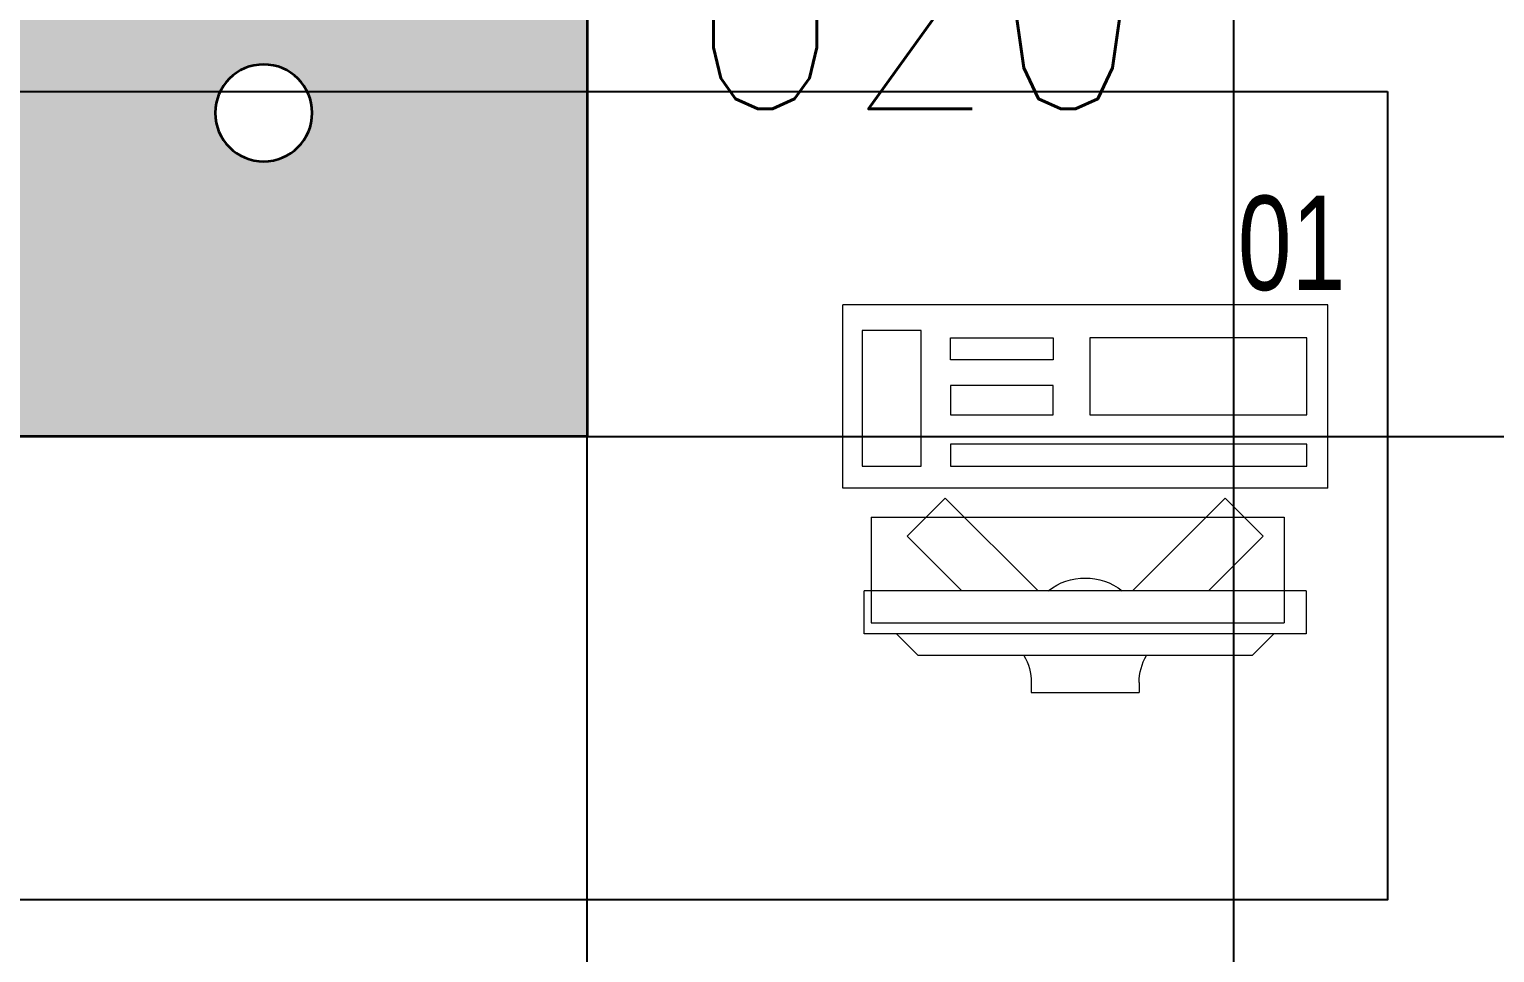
# Model space of a CAD drawing. Extents: x -12260 to 184725, y -29287 to 19916.
# Drawn here: x 15789 to 17148, y 7061 to 7918 of the extents above; entities that cross this region are included whole.
import ezdxf
from ezdxf.enums import TextEntityAlignment as Align

# ---------------------------------------------------------------- set-up
doc = ezdxf.new("R2010")
doc.units = 0
doc.header["$LTSCALE"] = 0.25
doc.linetypes.add('DASHDOT', pattern=[25.4, 12.7, -6.35, 0, -6.35])
for name, color, linetype, lineweight in [('01-First Floor-FUR$0$72_EGR_EQP_TAG', 142, 'Continuous', 5), ('01-First Floor-FUR$0$LOADING', 253, 'Continuous', 5), ('E-LITE-CIRC', 6, 'Continuous', 25), ('E-LITE-CIRC-NUMB', 6, 'Continuous', 25), ('E-LITE-CLNG', 150, 'Continuous', 35), ('E-LITE-CLNG-CNDT', 6, 'DASHDOT', 35), ('E-LITE-CTRL', 6, 'Continuous', 25), ('E-LITE-IDEN', 6, 'Continuous', 25)]:
    doc.layers.add(name, color=color, linetype=linetype, lineweight=lineweight)
doc.layers.add('01-First Floor-FUR$0$FALSE CEILING', color=251, linetype='Continuous')
doc.styles.add('01-First Floor-FUR$0$X3G_ENTITY_257CFD', font='swisscl.ttf', dxfattribs={"height": 200})
doc.styles.add('DC_SIMPLEX', font='SIMPLEX.shx', dxfattribs={"width": 0.7})

# ---------------------------------------------------------------- blocks, each defined once
blk = doc.blocks.new('*U189')
h = blk.add_hatch(color=254)
h.dxf.hatch_style = 1
h.paths.add_polyline_path([(-300, 300), (-300, -300), (300, -300), (300, 300)])
edge = h.paths.add_edge_path(flags=16)
edge.add_arc((0, 0), 45, 0, 360)
blk.add_lwpolyline([(-300, 300), (-300, -300), (300, -300), (300, 300)], close=True)
blk.add_circle((0, 0), 45)
at = {"layer": 'E-LITE-CIRC-NUMB', "style": 'DC_SIMPLEX', "width": 0.7, "flags": 8}
blk.add_attdef('CIRCUIT', text='', height=200, rotation=0, dxfattribs=at).set_placement((-473.9, 300), align=Align.RIGHT)
at = {"layer": 'E-LITE-CTRL', "style": 'DC_SIMPLEX', "width": 0.7, "flags": 8}
blk.add_attdef('CONTROL', (1118.9, -935), '', height=200, rotation=360, dxfattribs=at)
at = {"layer": 'E-LITE-IDEN', "style": 'DC_SIMPLEX', "width": 0.7, "flags": 8}
blk.add_attdef('TYPE', (460.4, 457.6), '', height=200, rotation=360, dxfattribs=at)
blk = doc.blocks.new('01-First Floor-FUR$0$ITCWLS1-P')
at = {"layer": '01-First Floor-FUR$0$LOADING'}
for p, q in [((-0.17, 0.45), (-0.17, 0)), ((-0.17, 0.45), (0, 0.45)), ((0, 0.45), (0, 0)), ((-0.2651, 0.43, 0), (-0.3051, 0.43, 0)), ((-0.3051, 0.43, 0), (-0.3051, 0.02, 0)), ((-0.2651, 0.43, 0), (-0.2651, 0.02, 0)), ((-0.1496, 0.4305), (-0.1291, 0.4305)), ((-0.1291, 0.4305), (-0.1291, 0.4089)), ((-0.197, 0.4094), (-0.295, 0.4094)), ((-0.295, 0.0264), (-0.295, 0.4094)), ((-0.197, 0.0264), (-0.197, 0.4094)), ((-0.3251, 0.38, 0), (-0.3051, 0.4, 0)), ((-0.3251, 0.38, 0), (-0.3251, 0.07, 0)), ((-0.3503, 0.275), (-0.3596, 0.275)), ((-0.3596, 0.175), (-0.3596, 0.275)), ((-0.3503, 0.175), (-0.3596, 0.175)), ((-0.3251, 0.07, 0), (-0.3051, 0.05, 0)), ((-0.3051, 0.02, 0), (-0.2651, 0.02, 0)), ((-0.197, 0.0264), (-0.295, 0.0264)), ((-0.17, 0), (0, 0))]:
    blk.add_line(p, q, dxfattribs=at)
at = {"layer": '01-First Floor-FUR$0$LOADING', "extrusion": (2.48281e-10, 3.18408e-10, -1)}
for p, q in [((-0.2651, 0.3395), (-0.2144, 0.3902)), ((-0.1791, 0.3548), (-0.2144, 0.3902)), ((-0.2651, 0.2688), (-0.1791, 0.3548))]:
    blk.add_line(p, q, dxfattribs=at)
at = {"layer": '01-First Floor-FUR$0$LOADING', "extrusion": (2.48281e-10, -3.18408e-10, -1)}
for p, q in [((-0.2651, 0.1812), (-0.1791, 0.0952)), ((-0.2651, 0.1105), (-0.2144, 0.0598)), ((-0.1791, 0.0952), (-0.2144, 0.0598))]:
    blk.add_line(p, q, dxfattribs=at)
at = {"layer": '01-First Floor-FUR$0$LOADING'}
for points in [[(-0.1291, 0.4089), (-0.1291, 0.1), (-0.1496, 0.1), (-0.1496, 0.4305)], [(-0.1496, 0.1), (-0.1496, 0.1), (-0.1496, 0.1), (-0.1496, 0.1), (-0.1496, 0.1), (-0.1496, 0.1), (-0.1496, 0.1), (-0.1496, 0.1), (-0.1496, 0.1)], [(-0.1496, 0.1), (-0.1496, 0.1), (-0.1496, 0.1), (-0.1496, 0.1), (-0.1496, 0.1), (-0.1496, 0.1), (-0.1496, 0.1), (-0.1496, 0.1), (-0.1496, 0.1), (-0.1496, 0.1), (-0.1496, 0.1), (-0.1496, 0.1), (-0.1496, 0.1), (-0.1496, 0.1), (-0.1496, 0.1), (-0.1496, 0.1), (-0.1496, 0.1), (-0.1496, 0.1)], [(-0.1496, 0.1), (-0.1496, 0.1), (-0.1496, 0.1), (-0.1496, 0.1), (-0.1496, 0.1), (-0.1496, 0.1), (-0.1496, 0.1), (-0.1496, 0.1), (-0.1496, 0.1), (-0.1496, 0.1)], [(-0.1496, 0.1), (-0.1496, 0.1), (-0.1496, 0.1), (-0.1496, 0.1), (-0.1496, 0.1), (-0.1496, 0.1), (-0.1496, 0.1)], [(-0.1496, 0.1), (-0.1496, 0.1), (-0.1496, 0.1), (-0.1496, 0.1), (-0.1496, 0.1), (-0.1496, 0.1), (-0.1496, 0.1), (-0.1496, 0.1), (-0.1496, 0.1), (-0.1496, 0.1)], [(-0.1496, 0.1), (-0.1496, 0.1), (-0.1496, 0.1), (-0.1496, 0.1), (-0.1496, 0.1), (-0.1496, 0.1), (-0.1496, 0.1), (-0.1496, 0.1), (-0.1496, 0.1), (-0.1496, 0.1), (-0.1496, 0.1), (-0.1496, 0.1), (-0.1496, 0.1), (-0.1496, 0.1), (-0.1496, 0.1)], [(-0.1496, 0.1), (-0.1496, 0.1), (-0.1496, 0.1), (-0.1496, 0.1), (-0.1496, 0.1), (-0.1496, 0.1), (-0.1496, 0.1), (-0.1496, 0.1), (-0.1496, 0.1), (-0.1496, 0.1)], [(-0.1496, 0.1), (-0.1496, 0.1), (-0.1496, 0.1), (-0.1496, 0.1), (-0.1496, 0.1), (-0.1496, 0.1), (-0.1496, 0.1), (-0.1496, 0.1), (-0.1496, 0.1), (-0.1496, 0.1)], [(-0.1496, 0.1), (-0.1496, 0.1), (-0.1496, 0.1), (-0.1496, 0.1), (-0.1496, 0.1), (-0.1496, 0.1), (-0.1496, 0.1), (-0.1496, 0.1), (-0.1496, 0.1), (-0.1496, 0.1), (-0.1496, 0.1), (-0.1496, 0.1), (-0.1496, 0.1), (-0.1496, 0.1), (-0.1496, 0.1), (-0.1496, 0.1), (-0.1496, 0.1), (-0.1496, 0.1), (-0.1496, 0.1), (-0.1496, 0.1), (-0.1496, 0.1), (-0.1496, 0.1), (-0.1496, 0.1), (-0.1496, 0.1), (-0.1496, 0.1), (-0.1496, 0.1), (-0.1496, 0.1), (-0.1496, 0.1), (-0.1496, 0.1), (-0.1496, 0.1), (-0.1496, 0.1), (-0.1496, 0.1), (-0.1496, 0.1), (-0.1496, 0.1), (-0.1496, 0.1), (-0.1496, 0.1), (-0.1496, 0.1), (-0.1496, 0.1), (-0.1496, 0.1), (-0.1496, 0.1), (-0.1496, 0.1), (-0.1496, 0.1), (-0.1496, 0.1), (-0.1496, 0.1), (-0.1496, 0.1), (-0.1496, 0.1), (-0.1496, 0.1), (-0.1496, 0.1), (-0.1496, 0.1), (-0.1496, 0.1), (-0.1496, 0.1), (-0.1496, 0.1), (-0.1496, 0.1), (-0.1496, 0.1)], [(-0.1496, 0.1), (-0.1496, 0.1), (-0.1496, 0.1), (-0.1496, 0.1), (-0.1496, 0.1), (-0.1496, 0.1), (-0.1496, 0.1), (-0.1496, 0.1), (-0.1496, 0.1), (-0.1496, 0.1), (-0.1496, 0.1), (-0.1496, 0.1), (-0.1496, 0.1), (-0.1496, 0.1), (-0.1496, 0.1), (-0.1496, 0.1), (-0.1496, 0.1), (-0.1496, 0.1), (-0.1496, 0.1), (-0.1496, 0.1), (-0.1496, 0.1), (-0.1496, 0.1), (-0.1496, 0.1), (-0.1496, 0.1), (-0.1496, 0.1), (-0.1496, 0.1), (-0.1496, 0.1), (-0.1496, 0.1), (-0.1496, 0.1), (-0.1496, 0.1), (-0.1496, 0.1), (-0.1496, 0.1), (-0.1496, 0.1), (-0.1496, 0.1), (-0.1496, 0.1), (-0.1496, 0.1), (-0.1496, 0.1), (-0.1496, 0.1), (-0.1496, 0.1), (-0.1496, 0.1), (-0.1496, 0.1), (-0.1496, 0.1), (-0.1496, 0.1), (-0.1496, 0.1), (-0.1496, 0.1), (-0.1496, 0.1), (-0.1496, 0.1), (-0.1496, 0.1), (-0.1496, 0.1), (-0.1496, 0.1), (-0.1496, 0.1), (-0.1496, 0.1), (-0.1496, 0.1), (-0.1496, 0.1), (-0.1496, 0.1), (-0.1496, 0.1), (-0.1496, 0.1), (-0.1496, 0.1), (-0.1496, 0.1), (-0.1496, 0.1), (-0.1496, 0.1), (-0.1496, 0.1), (-0.1496, 0.1), (-0.1496, 0.1), (-0.1496, 0.1), (-0.1496, 0.1), (-0.1496, 0.1), (-0.1496, 0.1), (-0.1496, 0.1), (-0.1496, 0.1), (-0.1496, 0.1), (-0.1496, 0.1), (-0.1496, 0.1), (-0.1496, 0.1), (-0.1496, 0.1), (-0.1496, 0.1), (-0.1496, 0.1), (-0.1496, 0.1), (-0.1496, 0.1), (-0.1496, 0.1), (-0.1496, 0.1), (-0.1496, 0.1), (-0.1496, 0.1), (-0.1496, 0.1), (-0.1496, 0.1), (-0.1496, 0.1), (-0.1496, 0.1), (-0.1496, 0.1), (-0.1496, 0.1)], [(-0.1496, 0.1), (-0.1496, 0.1), (-0.1496, 0.1), (-0.1496, 0.1), (-0.1496, 0.1), (-0.1496, 0.1), (-0.1496, 0.1), (-0.1496, 0.1), (-0.1496, 0.1), (-0.1496, 0.1), (-0.1496, 0.1), (-0.1496, 0.1)], [(-0.1496, 0.1), (-0.1496, 0.1), (-0.1496, 0.1), (-0.1496, 0.1), (-0.1496, 0.1), (-0.1496, 0.1), (-0.1496, 0.1)], [(-0.1496, 0.1), (-0.1496, 0.1), (-0.1496, 0.1), (-0.1496, 0.1), (-0.1496, 0.1), (-0.1496, 0.1), (-0.1496, 0.1), (-0.1496, 0.1), (-0.1496, 0.1), (-0.1496, 0.1), (-0.1496, 0.1), (-0.1496, 0.1), (-0.1496, 0.1), (-0.1496, 0.1), (-0.1496, 0.1), (-0.1496, 0.1), (-0.1496, 0.1)], [(-0.1496, 0.1), (-0.1496, 0.1), (-0.1496, 0.1), (-0.1496, 0.1), (-0.1496, 0.1), (-0.1496, 0.1), (-0.1496, 0.1), (-0.1496, 0.1), (-0.1496, 0.1), (-0.1496, 0.1), (-0.1496, 0.1), (-0.1496, 0.1), (-0.1496, 0.1), (-0.1496, 0.1), (-0.1496, 0.1), (-0.1496, 0.1), (-0.1496, 0.1), (-0.1496, 0.1), (-0.1496, 0.1), (-0.1496, 0.1), (-0.1496, 0.1), (-0.1496, 0.1), (-0.1496, 0.1), (-0.1496, 0.1), (-0.1496, 0.1), (-0.1496, 0.1), (-0.1496, 0.1), (-0.1496, 0.1), (-0.1496, 0.1), (-0.1496, 0.1), (-0.1496, 0.1), (-0.1496, 0.1), (-0.1496, 0.1), (-0.1496, 0.1), (-0.1496, 0.1), (-0.1496, 0.1), (-0.1496, 0.1), (-0.1496, 0.1), (-0.1496, 0.1), (-0.1496, 0.1), (-0.1496, 0.1), (-0.1496, 0.1), (-0.1496, 0.1), (-0.1496, 0.1), (-0.1496, 0.1), (-0.1496, 0.1), (-0.1496, 0.1), (-0.1496, 0.1), (-0.1496, 0.1), (-0.1496, 0.1), (-0.1496, 0.1), (-0.1496, 0.1), (-0.1496, 0.1), (-0.1496, 0.1), (-0.1496, 0.1), (-0.1496, 0.1), (-0.1496, 0.1), (-0.1496, 0.1), (-0.1496, 0.1), (-0.1496, 0.1), (-0.1496, 0.1), (-0.1496, 0.1), (-0.1496, 0.1), (-0.1496, 0.1), (-0.1496, 0.1), (-0.1496, 0.1), (-0.1496, 0.1), (-0.1496, 0.1), (-0.1496, 0.1), (-0.1496, 0.1), (-0.1496, 0.1), (-0.1496, 0.1), (-0.1496, 0.1), (-0.1496, 0.1), (-0.1496, 0.1), (-0.1496, 0.1), (-0.1496, 0.1), (-0.1496, 0.1), (-0.1496, 0.1), (-0.1496, 0.1), (-0.1496, 0.1), (-0.1496, 0.1), (-0.1496, 0.1), (-0.1496, 0.1), (-0.1496, 0.1), (-0.1496, 0.1), (-0.1496, 0.1), (-0.1496, 0.1), (-0.1496, 0.1), (-0.1496, 0.1), (-0.1496, 0.1), (-0.1496, 0.1), (-0.1496, 0.1), (-0.1496, 0.1), (-0.1496, 0.1), (-0.1496, 0.1), (-0.1496, 0.1), (-0.1496, 0.1), (-0.1496, 0.1), (-0.1496, 0.1), (-0.1496, 0.1), (-0.1496, 0.1), (-0.1496, 0.1), (-0.1496, 0.1), (-0.1496, 0.1), (-0.1496, 0.1), (-0.1496, 0.1), (-0.1496, 0.1), (-0.1496, 0.1), (-0.1496, 0.1), (-0.1496, 0.1)], [(-0.1496, 0.1), (-0.1496, 0.1), (-0.1496, 0.1), (-0.1496, 0.1), (-0.1496, 0.1), (-0.1496, 0.1), (-0.1496, 0.1), (-0.1496, 0.1)]]:
    blk.add_lwpolyline(points, dxfattribs=at)
for points in [[(-0.1019, 0.4305), (-0.0304, 0.4305), (-0.0304, 0.2294), (-0.1019, 0.2294)], [(-0.1019, 0.1954), (-0.0747, 0.1954), (-0.0747, 0.1), (-0.1019, 0.1)], [(-0.0304, 0.1954), (-0.0508, 0.1954), (-0.0508, 0.1), (-0.0304, 0.1)], [(-0.1496, 0.1), (-0.1496, 0.1), (-0.1496, 0.1), (-0.1496, 0.1), (-0.1496, 0.1), (-0.1496, 0.1), (-0.1496, 0.1), (-0.1496, 0.1), (-0.1496, 0.1), (-0.1496, 0.1), (-0.1496, 0.1), (-0.1496, 0.1), (-0.1496, 0.1), (-0.1496, 0.1), (-0.1496, 0.1), (-0.1496, 0.1), (-0.1496, 0.1), (-0.1496, 0.1), (-0.1496, 0.1), (-0.1496, 0.1), (-0.1496, 0.1), (-0.1496, 0.1), (-0.1496, 0.1), (-0.1496, 0.1), (-0.1496, 0.1), (-0.1496, 0.1), (-0.1496, 0.1), (-0.1496, 0.1), (-0.1496, 0.1), (-0.1496, 0.1), (-0.1496, 0.1), (-0.1496, 0.1), (-0.1496, 0.1), (-0.1496, 0.1), (-0.1496, 0.1), (-0.1496, 0.1), (-0.1496, 0.1), (-0.1496, 0.1), (-0.1496, 0.1), (-0.1496, 0.1), (-0.1496, 0.1), (-0.1496, 0.1), (-0.1496, 0.1), (-0.1496, 0.1), (-0.1496, 0.1), (-0.1496, 0.1), (-0.1496, 0.1), (-0.1496, 0.1), (-0.1496, 0.1), (-0.1496, 0.1), (-0.1496, 0.1), (-0.1496, 0.1), (-0.1496, 0.1), (-0.1496, 0.1), (-0.1496, 0.1), (-0.1496, 0.1), (-0.1496, 0.1), (-0.1496, 0.1), (-0.1496, 0.1), (-0.1496, 0.1), (-0.1496, 0.1), (-0.1496, 0.1), (-0.1496, 0.1), (-0.1496, 0.1), (-0.1496, 0.1), (-0.1496, 0.1), (-0.1496, 0.1), (-0.1496, 0.1), (-0.1496, 0.1), (-0.1496, 0.1), (-0.1496, 0.1), (-0.1496, 0.1), (-0.1496, 0.1), (-0.1496, 0.1), (-0.1496, 0.1), (-0.1496, 0.1), (-0.1496, 0.1), (-0.1496, 0.1), (-0.1496, 0.1), (-0.1496, 0.1), (-0.1496, 0.1), (-0.1496, 0.1), (-0.1496, 0.1), (-0.1496, 0.1), (-0.1496, 0.1), (-0.1496, 0.1), (-0.1496, 0.1), (-0.1496, 0.1), (-0.1496, 0.1), (-0.1496, 0.1), (-0.1496, 0.1), (-0.1496, 0.1), (-0.1496, 0.1), (-0.1496, 0.1), (-0.1496, 0.1), (-0.1496, 0.1), (-0.1496, 0.1), (-0.1496, 0.1), (-0.1496, 0.1), (-0.1496, 0.1), (-0.1496, 0.1), (-0.1496, 0.1), (-0.1496, 0.1), (-0.1496, 0.1), (-0.1496, 0.1), (-0.1496, 0.1), (-0.1496, 0.1), (-0.1496, 0.1), (-0.1496, 0.1), (-0.1496, 0.1), (-0.1496, 0.1), (-0.1496, 0.1), (-0.1496, 0.1), (-0.1496, 0.1), (-0.1496, 0.1), (-0.1496, 0.1), (-0.1496, 0.1), (-0.1496, 0.1), (-0.1496, 0.1), (-0.1496, 0.1), (-0.1496, 0.1), (-0.1496, 0.1), (-0.1496, 0.1), (-0.1496, 0.1), (-0.1496, 0.1), (-0.1496, 0.1), (-0.1496, 0.1), (-0.1496, 0.1), (-0.1496, 0.1), (-0.1496, 0.1), (-0.1496, 0.1), (-0.1496, 0.1), (-0.1496, 0.1), (-0.1496, 0.1), (-0.1496, 0.1), (-0.1496, 0.1), (-0.1496, 0.1), (-0.1496, 0.1), (-0.1496, 0.1), (-0.1496, 0.1), (-0.1496, 0.1), (-0.1496, 0.1), (-0.1496, 0.1), (-0.1496, 0.1), (-0.1496, 0.1), (-0.1496, 0.1), (-0.1496, 0.1), (-0.1496, 0.1), (-0.1496, 0.1), (-0.1496, 0.1), (-0.1496, 0.1), (-0.1496, 0.1), (-0.1496, 0.1), (-0.1496, 0.1), (-0.1496, 0.1), (-0.1496, 0.1), (-0.1496, 0.1), (-0.1496, 0.1), (-0.1496, 0.1), (-0.1496, 0.1), (-0.1496, 0.1), (-0.1496, 0.1), (-0.1496, 0.1), (-0.1496, 0.1), (-0.1496, 0.1), (-0.1496, 0.1), (-0.1496, 0.1), (-0.1496, 0.1), (-0.1496, 0.1), (-0.1496, 0.1), (-0.1496, 0.1), (-0.1496, 0.1), (-0.1496, 0.1), (-0.1496, 0.1), (-0.1496, 0.1), (-0.1496, 0.1), (-0.1496, 0.1), (-0.1496, 0.1), (-0.1496, 0.1), (-0.1496, 0.1), (-0.1496, 0.1), (-0.1496, 0.1), (-0.1496, 0.1), (-0.1496, 0.1), (-0.1496, 0.1), (-0.1496, 0.1), (-0.1496, 0.1), (-0.1496, 0.1), (-0.1496, 0.1), (-0.1496, 0.1), (-0.1496, 0.1), (-0.1496, 0.1), (-0.1496, 0.1), (-0.1496, 0.1), (-0.1496, 0.1), (-0.1496, 0.1), (-0.1496, 0.1), (-0.1496, 0.1), (-0.1496, 0.1), (-0.1496, 0.1), (-0.1496, 0.1), (-0.1496, 0.1), (-0.1496, 0.1), (-0.1496, 0.1), (-0.1496, 0.1), (-0.1496, 0.1), (-0.1496, 0.1), (-0.1496, 0.1), (-0.1496, 0.1), (-0.1496, 0.1), (-0.1496, 0.1), (-0.1496, 0.1), (-0.1496, 0.1), (-0.1496, 0.1), (-0.1496, 0.1), (-0.1496, 0.1), (-0.1496, 0.1), (-0.1496, 0.1), (-0.1496, 0.1), (-0.1496, 0.1), (-0.1496, 0.1), (-0.1496, 0.1), (-0.1496, 0.1), (-0.1496, 0.1), (-0.1496, 0.1), (-0.1496, 0.1), (-0.1496, 0.1), (-0.1496, 0.1), (-0.1496, 0.1), (-0.1496, 0.1), (-0.1496, 0.1), (-0.1496, 0.1), (-0.1496, 0.1), (-0.1496, 0.1), (-0.1496, 0.1), (-0.1496, 0.1), (-0.1496, 0.1), (-0.1496, 0.1), (-0.1496, 0.1), (-0.1496, 0.1), (-0.1496, 0.1), (-0.1496, 0.1), (-0.1496, 0.1), (-0.1496, 0.1), (-0.1496, 0.1), (-0.1496, 0.1), (-0.1496, 0.1), (-0.1496, 0.1), (-0.1496, 0.1), (-0.1496, 0.1), (-0.1496, 0.1), (-0.1496, 0.1), (-0.1496, 0.1), (-0.1496, 0.1), (-0.1496, 0.1), (-0.1496, 0.1), (-0.1496, 0.1), (-0.1496, 0.1), (-0.1496, 0.1), (-0.1496, 0.1), (-0.1496, 0.1), (-0.1496, 0.1), (-0.1496, 0.1), (-0.1496, 0.1), (-0.1496, 0.1), (-0.1496, 0.1), (-0.1496, 0.1), (-0.1496, 0.1), (-0.1496, 0.1), (-0.1496, 0.1), (-0.1496, 0.1), (-0.1496, 0.1), (-0.1496, 0.1), (-0.1496, 0.1), (-0.1496, 0.1), (-0.1496, 0.1), (-0.1496, 0.1)], [(-0.1496, 0.1), (-0.1496, 0.1), (-0.1496, 0.1), (-0.1496, 0.1), (-0.1496, 0.1), (-0.1496, 0.1), (-0.1496, 0.1), (-0.1496, 0.1), (-0.1496, 0.1), (-0.1496, 0.1), (-0.1496, 0.1), (-0.1496, 0.1), (-0.1496, 0.1), (-0.1496, 0.1), (-0.1496, 0.1), (-0.1496, 0.1), (-0.1496, 0.1), (-0.1496, 0.1), (-0.1496, 0.1), (-0.1496, 0.1), (-0.1496, 0.1), (-0.1496, 0.1), (-0.1496, 0.1), (-0.1496, 0.1), (-0.1496, 0.1), (-0.1496, 0.1), (-0.1496, 0.1), (-0.1496, 0.1), (-0.1496, 0.1), (-0.1496, 0.1), (-0.1496, 0.1), (-0.1496, 0.1), (-0.1496, 0.1), (-0.1496, 0.1), (-0.1496, 0.1), (-0.1496, 0.1), (-0.1496, 0.1), (-0.1496, 0.1), (-0.1496, 0.1), (-0.1496, 0.1), (-0.1496, 0.1), (-0.1496, 0.1), (-0.1496, 0.1), (-0.1496, 0.1), (-0.1496, 0.1), (-0.1496, 0.1), (-0.1496, 0.1), (-0.1496, 0.1), (-0.1496, 0.1), (-0.1496, 0.1), (-0.1496, 0.1), (-0.1496, 0.1), (-0.1496, 0.1), (-0.1496, 0.1), (-0.1496, 0.1), (-0.1496, 0.1), (-0.1496, 0.1), (-0.1496, 0.1), (-0.1496, 0.1), (-0.1496, 0.1), (-0.1496, 0.1), (-0.1496, 0.1), (-0.1496, 0.1), (-0.1496, 0.1), (-0.1496, 0.1), (-0.1496, 0.1), (-0.1496, 0.1), (-0.1496, 0.1), (-0.1496, 0.1), (-0.1496, 0.1), (-0.1496, 0.1), (-0.1496, 0.1), (-0.1496, 0.1), (-0.1496, 0.1), (-0.1496, 0.1), (-0.1496, 0.1), (-0.1496, 0.1), (-0.1496, 0.1), (-0.1496, 0.1), (-0.1496, 0.1), (-0.1496, 0.1), (-0.1496, 0.1), (-0.1496, 0.1), (-0.1496, 0.1), (-0.1496, 0.1), (-0.1496, 0.1), (-0.1496, 0.1), (-0.1496, 0.1), (-0.1496, 0.1), (-0.1496, 0.1), (-0.1496, 0.1), (-0.1496, 0.1), (-0.1496, 0.1), (-0.1496, 0.1), (-0.1496, 0.1), (-0.1496, 0.1), (-0.1496, 0.1), (-0.1496, 0.1), (-0.1496, 0.1), (-0.1496, 0.1), (-0.1496, 0.1), (-0.1496, 0.1), (-0.1496, 0.1), (-0.1496, 0.1), (-0.1496, 0.1), (-0.1496, 0.1), (-0.1496, 0.1), (-0.1496, 0.1), (-0.1496, 0.1), (-0.1496, 0.1), (-0.1496, 0.1), (-0.1496, 0.1), (-0.1496, 0.1), (-0.1496, 0.1), (-0.1496, 0.1), (-0.1496, 0.1), (-0.1496, 0.1), (-0.1496, 0.1), (-0.1496, 0.1), (-0.1496, 0.1), (-0.1496, 0.1), (-0.1496, 0.1), (-0.1496, 0.1), (-0.1496, 0.1), (-0.1496, 0.1), (-0.1496, 0.1), (-0.1496, 0.1), (-0.1496, 0.1), (-0.1496, 0.1), (-0.1496, 0.1), (-0.1496, 0.1), (-0.1496, 0.1), (-0.1496, 0.1), (-0.1496, 0.1), (-0.1496, 0.1), (-0.1496, 0.1), (-0.1496, 0.1), (-0.1496, 0.1), (-0.1496, 0.1), (-0.1496, 0.1), (-0.1496, 0.1), (-0.1496, 0.1), (-0.1496, 0.1), (-0.1496, 0.1), (-0.1496, 0.1), (-0.1496, 0.1), (-0.1496, 0.1), (-0.1496, 0.1), (-0.1496, 0.1), (-0.1496, 0.1), (-0.1496, 0.1), (-0.1496, 0.1), (-0.1496, 0.1), (-0.1496, 0.1), (-0.1496, 0.1), (-0.1496, 0.1), (-0.1496, 0.1), (-0.1496, 0.1), (-0.1496, 0.1), (-0.1496, 0.1), (-0.1496, 0.1), (-0.1496, 0.1), (-0.1496, 0.1), (-0.1496, 0.1), (-0.1496, 0.1), (-0.1496, 0.1), (-0.1496, 0.1), (-0.1496, 0.1), (-0.1496, 0.1), (-0.1496, 0.1), (-0.1496, 0.1), (-0.1496, 0.1), (-0.1496, 0.1), (-0.1496, 0.1), (-0.1496, 0.1), (-0.1496, 0.1), (-0.1496, 0.1), (-0.1496, 0.1), (-0.1496, 0.1), (-0.1496, 0.1), (-0.1496, 0.1), (-0.1496, 0.1), (-0.1496, 0.1), (-0.1496, 0.1), (-0.1496, 0.1), (-0.1496, 0.1), (-0.1496, 0.1), (-0.1496, 0.1), (-0.1496, 0.1), (-0.1496, 0.1), (-0.1496, 0.1), (-0.1496, 0.1), (-0.1496, 0.1), (-0.1496, 0.1), (-0.1496, 0.1), (-0.1496, 0.1), (-0.1496, 0.1), (-0.1496, 0.1), (-0.1496, 0.1), (-0.1496, 0.1), (-0.1496, 0.1), (-0.1496, 0.1), (-0.1496, 0.1), (-0.1496, 0.1), (-0.1496, 0.1), (-0.1496, 0.1), (-0.1496, 0.1), (-0.1496, 0.1), (-0.1496, 0.1), (-0.1496, 0.1), (-0.1496, 0.1), (-0.1496, 0.1), (-0.1496, 0.1), (-0.1496, 0.1)], [(-0.1496, 0.1), (-0.1496, 0.1), (-0.1496, 0.1), (-0.1496, 0.1), (-0.1496, 0.1), (-0.1496, 0.1), (-0.1496, 0.1), (-0.1496, 0.1), (-0.1496, 0.1), (-0.1496, 0.1), (-0.1496, 0.1), (-0.1496, 0.1), (-0.1496, 0.1), (-0.1496, 0.1), (-0.1496, 0.1), (-0.1496, 0.1), (-0.1496, 0.1), (-0.1496, 0.1), (-0.1496, 0.1), (-0.1496, 0.1), (-0.1496, 0.1), (-0.1496, 0.1), (-0.1496, 0.1), (-0.1496, 0.1), (-0.1496, 0.1), (-0.1496, 0.1), (-0.1496, 0.1), (-0.1496, 0.1), (-0.1496, 0.1), (-0.1496, 0.1), (-0.1496, 0.1), (-0.1496, 0.1), (-0.1496, 0.1), (-0.1496, 0.1), (-0.1496, 0.1), (-0.1496, 0.1), (-0.1496, 0.1), (-0.1496, 0.1), (-0.1496, 0.1), (-0.1496, 0.1), (-0.1496, 0.1), (-0.1496, 0.1), (-0.1496, 0.1), (-0.1496, 0.1), (-0.1496, 0.1), (-0.1496, 0.1), (-0.1496, 0.1), (-0.1496, 0.1), (-0.1496, 0.1), (-0.1496, 0.1), (-0.1496, 0.1), (-0.1496, 0.1), (-0.1496, 0.1), (-0.1496, 0.1), (-0.1496, 0.1), (-0.1496, 0.1), (-0.1496, 0.1), (-0.1496, 0.1), (-0.1496, 0.1), (-0.1496, 0.1), (-0.1496, 0.1), (-0.1496, 0.1), (-0.1496, 0.1), (-0.1496, 0.1), (-0.1496, 0.1), (-0.1496, 0.1), (-0.1496, 0.1), (-0.1496, 0.1), (-0.1496, 0.1), (-0.1496, 0.1), (-0.1496, 0.1), (-0.1496, 0.1), (-0.1496, 0.1), (-0.1496, 0.1), (-0.1496, 0.1), (-0.1496, 0.1), (-0.1496, 0.1), (-0.1496, 0.1), (-0.1496, 0.1), (-0.1496, 0.1), (-0.1496, 0.1), (-0.1496, 0.1), (-0.1496, 0.1), (-0.1496, 0.1), (-0.1496, 0.1), (-0.1496, 0.1), (-0.1496, 0.1), (-0.1496, 0.1), (-0.1496, 0.1), (-0.1496, 0.1), (-0.1496, 0.1), (-0.1496, 0.1), (-0.1496, 0.1), (-0.1496, 0.1), (-0.1496, 0.1), (-0.1496, 0.1), (-0.1496, 0.1), (-0.1496, 0.1), (-0.1496, 0.1), (-0.1496, 0.1), (-0.1496, 0.1), (-0.1496, 0.1), (-0.1496, 0.1), (-0.1496, 0.1), (-0.1496, 0.1), (-0.1496, 0.1), (-0.1496, 0.1), (-0.1496, 0.1), (-0.1496, 0.1), (-0.1496, 0.1), (-0.1496, 0.1), (-0.1496, 0.1), (-0.1496, 0.1), (-0.1496, 0.1), (-0.1496, 0.1), (-0.1496, 0.1), (-0.1496, 0.1), (-0.1496, 0.1), (-0.1496, 0.1), (-0.1496, 0.1), (-0.1496, 0.1), (-0.1496, 0.1), (-0.1496, 0.1), (-0.1496, 0.1), (-0.1496, 0.1), (-0.1496, 0.1), (-0.1496, 0.1), (-0.1496, 0.1), (-0.1496, 0.1), (-0.1496, 0.1), (-0.1496, 0.1), (-0.1496, 0.1), (-0.1496, 0.1), (-0.1496, 0.1), (-0.1496, 0.1), (-0.1496, 0.1), (-0.1496, 0.1), (-0.1496, 0.1), (-0.1496, 0.1), (-0.1496, 0.1), (-0.1496, 0.1), (-0.1496, 0.1), (-0.1496, 0.1), (-0.1496, 0.1), (-0.1496, 0.1), (-0.1496, 0.1), (-0.1496, 0.1), (-0.1496, 0.1), (-0.1496, 0.1), (-0.1496, 0.1), (-0.1496, 0.1), (-0.1496, 0.1), (-0.1496, 0.1), (-0.1496, 0.1), (-0.1496, 0.1), (-0.1496, 0.1), (-0.1496, 0.1), (-0.1496, 0.1), (-0.1496, 0.1), (-0.1496, 0.1), (-0.1496, 0.1), (-0.1496, 0.1), (-0.1496, 0.1), (-0.1496, 0.1), (-0.1496, 0.1), (-0.1496, 0.1), (-0.1496, 0.1), (-0.1496, 0.1), (-0.1496, 0.1), (-0.1496, 0.1), (-0.1496, 0.1), (-0.1496, 0.1), (-0.1496, 0.1), (-0.1496, 0.1), (-0.1496, 0.1), (-0.1496, 0.1), (-0.1496, 0.1), (-0.1496, 0.1), (-0.1496, 0.1), (-0.1496, 0.1), (-0.1496, 0.1), (-0.1496, 0.1), (-0.1496, 0.1), (-0.1496, 0.1), (-0.1496, 0.1), (-0.1496, 0.1), (-0.1496, 0.1), (-0.1496, 0.1), (-0.1496, 0.1), (-0.1496, 0.1), (-0.1496, 0.1), (-0.1496, 0.1), (-0.1496, 0.1), (-0.1496, 0.1), (-0.1496, 0.1), (-0.1496, 0.1), (-0.1496, 0.1), (-0.1496, 0.1), (-0.1496, 0.1), (-0.1496, 0.1), (-0.1496, 0.1), (-0.1496, 0.1), (-0.1496, 0.1), (-0.1496, 0.1), (-0.1496, 0.1), (-0.1496, 0.1), (-0.1496, 0.1), (-0.1496, 0.1), (-0.1496, 0.1), (-0.1496, 0.1), (-0.1496, 0.1), (-0.1496, 0.1), (-0.1496, 0.1), (-0.1496, 0.1), (-0.1496, 0.1), (-0.1496, 0.1), (-0.1496, 0.1), (-0.1496, 0.1), (-0.1496, 0.1)], [(-0.1496, 0.0727), (-0.0236, 0.0727), (-0.0236, 0.0182), (-0.1496, 0.0182)]]:
    blk.add_lwpolyline(points, close=True, dxfattribs=at)
for centre, radius, start, end in [((-0.3503, 0.325), 0.05, 270, 300.3093), ((-0.3089, 0.225), 0.0556, 321.9431, 38.0569), ((-0.3503, 0.125), 0.05, 59.6907, 90)]:
    blk.add_arc(centre, radius, start, end, dxfattribs=at)
blk = doc.blocks.new('01-First Floor-FUR')
at = {"layer": '01-First Floor-FUR$0$FALSE CEILING', "linetype": 'Continuous'}
for p, q in [((16306, 4540), (16306, 8610)), ((16906, 4540), (16906, 8610)), ((15106, 7540), (19115.6, 7540))]:
    blk.add_line(p, q, dxfattribs=at)
at = {"layer": '01-First Floor-FUR$0$FALSE CEILING', "elevation": -0.1}
blk.add_lwpolyline([(17048.5, 7860), (17048.5, 7110), (15548.5, 7110), (15548.5, 7860)], close=True, dxfattribs=at)
at = {"layer": '01-First Floor-FUR$0$LOADING', "elevation": -0.1}
blk.add_lwpolyline([(17048.5, 7860), (17048.5, 7110), (15548.5, 7110), (15548.5, 7860)], close=True, dxfattribs=at)
at = {"layer": '01-First Floor-FUR$0$LOADING', "extrusion": (1.93992e-16, 8.01373e-06, 1), "xscale": -1000.000000000009, "yscale": 1000.000000000009, "zscale": 1000.000000000009, "rotation": 270}
blk.add_blockref('01-First Floor-FUR$0$ITCWLS1-P', (16543.1, 7661.9, 0), dxfattribs=at)
at = {"layer": '01-First Floor-FUR$0$72_EGR_EQP_TAG', "insert": (16959.5, 7763.2, -0.1), "char_height": 87.47, "attachment_point": 2, "style": '01-First Floor-FUR$0$X3G_ENTITY_257CFD'}
blk.add_mtext('01', dxfattribs=at)

msp = doc.modelspace()

# ---------------------------------------------------------------- block references
at = {"layer": 'E-LITE-CLNG'}
ref = msp.add_blockref('*U189', (16006, 7840), dxfattribs=dict(at, xscale=-1))
ref.add_attrib('TYPE', 'LD1', (16399.5, 8144.5), dxfattribs={"layer": 'E-LITE-IDEN', "height": 200, "rotation": 0, "style": 'DC_SIMPLEX', "width": 0.7, "flags": 8})
at = {"layer": 'E-LITE-CLNG-CNDT'}
msp.add_blockref('01-First Floor-FUR', (0, 0), dxfattribs=at)

# ---------------------------------------------------------------- texts
at = {"layer": 'E-LITE-CIRC', "style": 'DC_SIMPLEX', "width": 0.8}
msp.add_text('U20', height=200, rotation=0, dxfattribs=at).set_placement((16395.7, 7843.7, 0))

doc.saveas('drawing.dxf')
